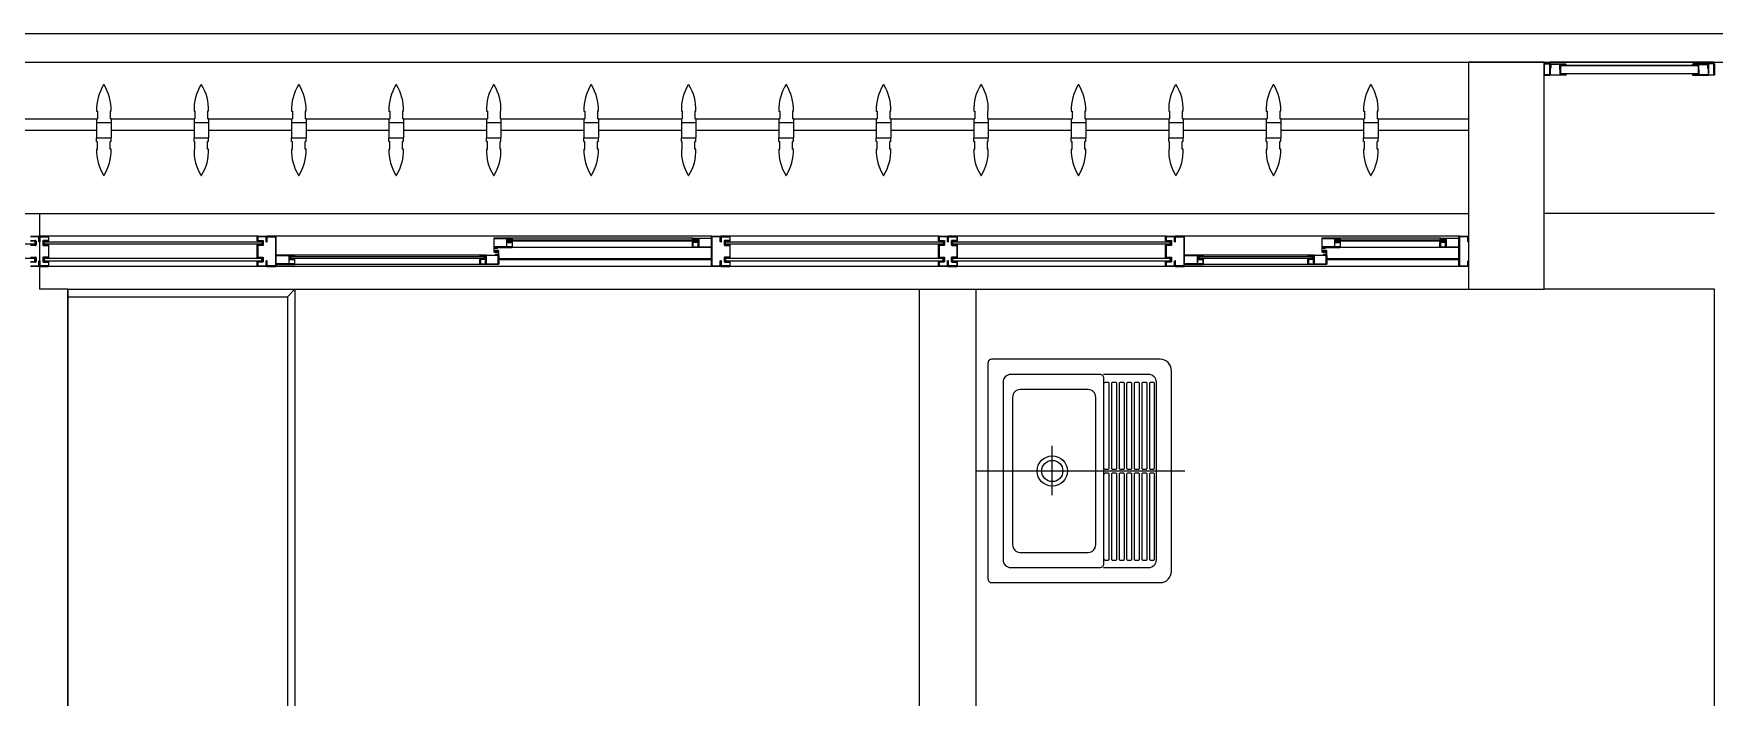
# Model space of a CAD drawing. Header units: millimetres. Extents: x 2128 to 2646, y 1972 to 2207.
# Drawn here: x 2380.021 to 2384.461, y 2051.886 to 2053.64 of the extents above; entities that cross this region are included whole.
import ezdxf

# ---------------------------------------------------------------- set-up
doc = ezdxf.new("R2010")
doc.units = ezdxf.units.MM
doc.linetypes.add('HIDDEN', pattern=[0.375, 0.25, -0.125])
for name, color, linetype in [('AR-ALV', 2, 'Continuous'), ('AR-BRISES', 1, 'Continuous'), ('AR-CALÇADA', 1, 'Continuous'), ('AR-ESQ', 1, 'Continuous'), ('AR-ESTC', 3, 'Continuous'), ('AR-LOUÇAS', 1, 'Continuous'), ('AR-PEITORIL', 1, 'Continuous'), ('BC-CUBA', 1, 'Continuous'), ('BGR- VISTA', 12, 'Continuous'), ('BR-PAINEL', 1, 'Continuous'), ('BR-SUPORTE', 1, 'Continuous'), ('COZ1', 1, 'Continuous'), ('coz2', 1, 'Continuous'), ('DT-ESQ-BAGUETE-C', 1, 'Continuous'), ('DT-ESQ-BAGUETE-V', 1, 'Continuous'), ('DT-ESQ-CHAPA DOBRADA-V', 1, 'Continuous'), ('DT-ESQ-MARCO-V', 1, 'Continuous'), ('DT-ESQ-PERFIL CADEIRA-C', 2, 'Continuous'), ('DT-ESQ-PERFIL CADEIRA-V', 2, 'Continuous'), ('DT-ESQ-PERFIL U SIMPLES-C', 2, 'Continuous'), ('DT-ESQ-PERFIL U-C', 2, 'Continuous'), ('DT-ESQ-PERFIL U-V', 1, 'Continuous'), ('DT-ESQ-VENEZIANA-C', 1, 'Continuous'), ('DT-ESQ-VENEZIANA-V', 1, 'Continuous'), ('DT-ESQ-VIDRO-C', 2, 'Continuous'), ('DT-ESQ-VIDRO-PROJ', 32, 'HIDDEN'), ('DT-ESQ-VIDRO-V', 71, 'Continuous'), ('DT-TXTMOD', 1, 'Continuous'), ('eixo', 8, 'Continuous'), ('ibio', 2, 'Continuous')]:
    doc.layers.add(name, color=color, linetype=linetype)
doc.styles.add('S10', font='simplex.shx', dxfattribs={"height": 0.1})

# ---------------------------------------------------------------- blocks, each defined once
blk = doc.blocks.new('tq-01p')
at = {"layer": 'COZ1'}
blk.add_lwpolyline([(-0.265, -0.485), (0.265, -0.485, 0.414214), (0.295, -0.455), (0.295, -0.01, 0.414214), (0.285, 0), (-0.285, 0, 0.414214), (-0.295, -0.01), (-0.295, -0.455, 0.414214)], format="xyb", close=True, dxfattribs=at)
for points in [[(0.255, -0.2769), (0.255, -0.06, 0.414214), (0.235, -0.04), (-0.235, -0.04, 0.414214), (-0.255, -0.06), (-0.255, -0.2769)], [(-0.255, -0.2784), (-0.255, -0.2965, 0.414214), (-0.245, -0.3065), (-0.2325, -0.3065), (0.231, -0.3065), (0.245, -0.3065, 0.414214), (0.255, -0.2965), (0.255, -0.2784)]]:
    blk.add_lwpolyline(points, format="xyb", dxfattribs=at)
blk.add_circle((0, -0.17), 0.04, dxfattribs=at)
at = {"layer": 'coz2'}
for p, q in [((-0.2355, -0.3095), (-0.2355, -0.3175)), ((-0.006, -0.3175), (-0.006, -0.3095)), ((0.0045, -0.3095), (0.0045, -0.3175)), ((0.234, -0.3175), (0.234, -0.3095)), ((-0.2325, -0.3205), (-0.009, -0.3205))]:
    blk.add_line(p, q, dxfattribs=at)
for points in [[(-0.195, -0.285), (0.195, -0.285, 0.414214), (0.215, -0.265), (0.215, -0.085, 0.414214), (0.195, -0.065), (-0.195, -0.065, 0.414214), (-0.215, -0.085), (-0.215, -0.265, 0.414214)], [(-0.2325, -0.3405), (-0.009, -0.3405, 0.414214), (-0.006, -0.3375), (-0.006, -0.3295, 0.414214), (-0.009, -0.3265), (-0.2325, -0.3265, 0.414214), (-0.2355, -0.3295), (-0.2355, -0.3375, 0.414214)], [(-0.2325, -0.3605), (-0.009, -0.3605, 0.414214), (-0.006, -0.3575), (-0.006, -0.3495, 0.414214), (-0.009, -0.3465), (-0.2325, -0.3465, 0.414214), (-0.2355, -0.3495), (-0.2355, -0.3575, 0.414214)], [(0.0075, -0.3405), (0.231, -0.3405, 0.414214), (0.234, -0.3375), (0.234, -0.3295, 0.414214), (0.231, -0.3265), (0.0075, -0.3265, 0.414214), (0.0045, -0.3295), (0.0045, -0.3375, 0.414214)], [(0.0075, -0.3605), (0.231, -0.3605, 0.414214), (0.234, -0.3575), (0.234, -0.3495, 0.414214), (0.231, -0.3465), (0.0075, -0.3465, 0.414214), (0.0045, -0.3495), (0.0045, -0.3575, 0.414214)], [(-0.2325, -0.3805), (-0.009, -0.3805, 0.414214), (-0.006, -0.3775), (-0.006, -0.3695, 0.414214), (-0.009, -0.3665), (-0.2325, -0.3665, 0.414214), (-0.2355, -0.3695), (-0.2355, -0.3775, 0.414214)], [(-0.2325, -0.4005), (-0.009, -0.4005, 0.414214), (-0.006, -0.3975), (-0.006, -0.3895, 0.414214), (-0.009, -0.3865), (-0.2325, -0.3865, 0.414214), (-0.2355, -0.3895), (-0.2355, -0.3975, 0.414214)], [(0.0075, -0.3805), (0.231, -0.3805, 0.414214), (0.234, -0.3775), (0.234, -0.3695, 0.414214), (0.231, -0.3665), (0.0075, -0.3665, 0.414214), (0.0045, -0.3695), (0.0045, -0.3775, 0.414214)], [(0.0075, -0.4005), (0.231, -0.4005, 0.414214), (0.234, -0.3975), (0.234, -0.3895, 0.414214), (0.231, -0.3865), (0.0075, -0.3865, 0.414214), (0.0045, -0.3895), (0.0045, -0.3975, 0.414214)], [(-0.2325, -0.4205), (-0.009, -0.4205, 0.414214), (-0.006, -0.4175), (-0.006, -0.4095, 0.414214), (-0.009, -0.4065), (-0.2325, -0.4065, 0.414214), (-0.2355, -0.4095), (-0.2355, -0.4175, 0.414214)], [(-0.2325, -0.4405), (-0.009, -0.4405, 0.414214), (-0.006, -0.4375), (-0.006, -0.4295, 0.414214), (-0.009, -0.4265), (-0.2325, -0.4265, 0.414214), (-0.2355, -0.4295), (-0.2355, -0.4375, 0.414214)], [(0.0075, -0.4205), (0.231, -0.4205, 0.414214), (0.234, -0.4175), (0.234, -0.4095, 0.414214), (0.231, -0.4065), (0.0075, -0.4065, 0.414214), (0.0045, -0.4095), (0.0045, -0.4175, 0.414214)], [(0.0075, -0.4405), (0.231, -0.4405, 0.414214), (0.234, -0.4375), (0.234, -0.4295, 0.414214), (0.231, -0.4265), (0.0075, -0.4265, 0.414214), (0.0045, -0.4295), (0.0045, -0.4375, 0.414214)]]:
    blk.add_lwpolyline(points, format="xyb", close=True, dxfattribs=at)
for points in [[(-0.255, -0.305), (-0.255, -0.425, 0.414214), (-0.235, -0.445)], [(-0.235, -0.445), (0.235, -0.445, 0.414214), (0.255, -0.425), (0.255, -0.305, 0.414214)]]:
    blk.add_lwpolyline(points, format="xyb", dxfattribs=at)
blk.add_lwpolyline([(0.0075, -0.3205), (0.231, -0.3205)], dxfattribs=at)
blk.add_circle((0, -0.17), 0.028, dxfattribs=at)
for centre, start, end in [((-0.2325, -0.3095), 90, 180), ((-0.009, -0.3095), 0, 90), ((0.0075, -0.3095), 90, 180), ((0.231, -0.3095), 0, 90), ((-0.2325, -0.3175), 180, 270), ((-0.009, -0.3175), 270, 0), ((0.0075, -0.3175), 180, 270), ((0.231, -0.3175), 270, 0)]:
    blk.add_arc(centre, 0.003, start, end, dxfattribs=at)
at = {"layer": 'eixo'}
for p, q in [((0, 0.0308), (0, -0.5204)), ((-0.0636, -0.17), (0.0666, -0.17))]:
    blk.add_line(p, q, dxfattribs=at)
blk = doc.blocks.new('CUBAbnc-01P')
at = {"layer": 'COZ1'}
for p, q in [((-0.25, -0.4705), (-0.25, -0.1305)), ((-0.22, -0.1005), (0.22, -0.1005)), ((0.25, -0.4705), (0.25, -0.1305)), ((-0.22, -0.5005), (0.22, -0.5005))]:
    blk.add_line(p, q, dxfattribs=at)
blk.add_circle((0, -0.3005), 0.04, dxfattribs=at)
for centre, start, end in [((-0.22, -0.1305), 90, 180), ((0.22, -0.1305), 0, 90), ((-0.22, -0.4705), 180, 270), ((0.22, -0.4705), 270, 0)]:
    blk.add_arc(centre, 0.03, start, end, dxfattribs=at)
blk = doc.blocks.new('BGR3')
at = {"layer": 'BGR- VISTA'}
for p, q in [((0.58, 2.305), (0.6, 2.325)), ((0, 2.305), (0.58, 2.305)), ((0.58, 2.305), (0.58, 0.02)), ((0.58, 0.02), (0, 0.02)), ((0.6, 0), (0.58, 0.02))]:
    blk.add_line(p, q, dxfattribs=at)
blk.add_lwpolyline([(0.6, 2.325), (0.6, 0), (0, 0), (0, 2.325)], close=True, dxfattribs=at)
at = {"layer": 'BC-CUBA', "rotation": 89.99999999999999}
blk.add_blockref('CUBAbnc-01P', (0, 0.6), dxfattribs=at)
blk = doc.blocks.new('EF21-P')
at = {"layer": 'DT-ESQ-BAGUETE-C', "ltscale": 0.1}
for points in [[(0.4225, -0.08), (0.409, -0.08), (0.409, -0.0785), (0.422, -0.0785, 0.414214), (0.4225, -0.078), (0.4225, -0.067, 0.414214), (0.422, -0.0665), (0.409, -0.0665), (0.409, -0.065), (0.4225, -0.065, -0.414214), (0.424, -0.0665), (0.424, -0.0785, -0.414214)], [(0.7015, -0.08), (0.715, -0.08), (0.715, -0.0785), (0.702, -0.0785, -0.414214), (0.7015, -0.078), (0.7015, -0.067, -0.414214), (0.702, -0.0665), (0.715, -0.0665), (0.715, -0.065), (0.7015, -0.065, 0.414214), (0.7, -0.0665), (0.7, -0.0785, 0.414214)], [(2.61, -0.08), (2.5965, -0.08), (2.5965, -0.0785), (2.6095, -0.0785, 0.414214), (2.61, -0.078), (2.61, -0.067, 0.414214), (2.6095, -0.0665), (2.5965, -0.0665), (2.5965, -0.065), (2.61, -0.065, -0.414214), (2.6115, -0.0665), (2.6115, -0.0785, -0.414214)], [(3.1015, -0.08), (3.115, -0.08), (3.115, -0.0785), (3.102, -0.0785, -0.414214), (3.1015, -0.078), (3.1015, -0.067, -0.414214), (3.102, -0.0665), (3.115, -0.0665), (3.115, -0.065), (3.1015, -0.065, 0.414214), (3.1, -0.0665), (3.1, -0.0785, 0.414214)], [(0.0735, -0.125), (0.06, -0.125), (0.06, -0.1235), (0.073, -0.1235, 0.414214), (0.0735, -0.123), (0.0735, -0.112, 0.414214), (0.073, -0.1115), (0.06, -0.1115), (0.06, -0.11), (0.0735, -0.11, -0.414214), (0.075, -0.1115), (0.075, -0.1235, -0.414214)], [(0.339, -0.125), (0.3525, -0.125), (0.3525, -0.1235), (0.3395, -0.1235, -0.414214), (0.339, -0.123), (0.339, -0.112, -0.414214), (0.3395, -0.1115), (0.3525, -0.1115), (0.3525, -0.11), (0.339, -0.11, 0.414214), (0.3375, -0.1115), (0.3375, -0.1235, 0.414214)], [(2.0485, -0.125), (2.035, -0.125), (2.035, -0.1235), (2.048, -0.1235, 0.414214), (2.0485, -0.123), (2.0485, -0.112, 0.414214), (2.048, -0.1115), (2.035, -0.1115), (2.035, -0.11), (2.0485, -0.11, -0.414214), (2.05, -0.1115), (2.05, -0.1235, -0.414214)], [(2.5265, -0.125), (2.54, -0.125), (2.54, -0.1235), (2.527, -0.1235, -0.414214), (2.5265, -0.123), (2.5265, -0.112, -0.414214), (2.527, -0.1115), (2.54, -0.1115), (2.54, -0.11), (2.5265, -0.11, 0.414214), (2.525, -0.1115), (2.525, -0.1235, 0.414214)]]:
    blk.add_lwpolyline(points, format="xyb", close=True, dxfattribs=at)
at = {"layer": 'DT-ESQ-BAGUETE-V', "ltscale": 0.1}
for p, q in [((0.4225, -0.065), (0.7015, -0.065)), ((2.61, -0.065), (3.1015, -0.065)), ((0.0735, -0.11), (0.339, -0.11)), ((2.0485, -0.11), (2.5265, -0.11))]:
    blk.add_line(p, q, dxfattribs=at)
at = {"layer": 'DT-ESQ-CHAPA DOBRADA-V', "ltscale": 0.1}
for p, q in [((0.025, -0.077), (0.374, -0.077)), ((0.025, -0.08), (0.374, -0.08)), ((2, -0.077), (2.5615, -0.077)), ((2, -0.08), (2.5615, -0.08))]:
    blk.add_line(p, q, dxfattribs=at)
at = {"layer": 'DT-ESQ-MARCO-V', "ltscale": 0.1}
for p, q in [((0.7985, -0.06), (1.3515, -0.06)), ((1.3985, -0.06), (1.9515, -0.06)), ((3.1985, -0.06), (3.7515, -0.06)), ((0.7985, -0.14), (1.3515, -0.14)), ((1.3985, -0.14), (1.9515, -0.14)), ((3.1985, -0.14), (3.7515, -0.14))]:
    blk.add_line(p, q, dxfattribs=at)
at = {"layer": 'DT-ESQ-PERFIL CADEIRA-C', "ltscale": 0.1}
for p, q in [((0.376, -0.0885), (0.4225, -0.0885)), ((0.75, -0.0885), (0.7015, -0.0885)), ((2.5635, -0.0885), (2.61, -0.0885)), ((3.15, -0.0885), (3.1015, -0.0885)), ((0.025, -0.1335), (0.0735, -0.1335)), ((0.3855, -0.1335), (0.339, -0.1335)), ((2, -0.1335), (2.0485, -0.1335)), ((2.573, -0.1335), (2.5265, -0.1335))]:
    blk.add_line(p, q, dxfattribs=at)
for points in [[(0.4225, -0.087, -1), (0.4225, -0.09), (0.376, -0.09, -0.414214), (0.374, -0.088), (0.374, -0.067, -0.414214), (0.376, -0.065), (0.4075, -0.065, -0.414214), (0.409, -0.0665), (0.409, -0.087)], [(0.409, -0.0885, -0.198913), (0.4079, -0.0881, -0.198913), (0.4075, -0.087), (0.4075, -0.067, 0.414214), (0.407, -0.0665), (0.376, -0.0665, 0.414214), (0.3755, -0.067), (0.3755, -0.088, 0.414214), (0.376, -0.0885)], [(0.7015, -0.09), (0.75, -0.09), (0.75, -0.0885), (0.715, -0.0885, 0.198912), (0.7161, -0.0881, 0.198913), (0.7165, -0.087), (0.7165, -0.067, -0.414214), (0.717, -0.0665), (0.75, -0.0665), (0.75, -0.065), (0.7165, -0.065, 0.414214), (0.715, -0.0665), (0.715, -0.0785), (0.715, -0.08), (0.715, -0.087), (0.7015, -0.087, 1)], [(2.61, -0.087, -1), (2.61, -0.09), (2.5635, -0.09, -0.414214), (2.5615, -0.088), (2.5615, -0.067, -0.414214), (2.5635, -0.065), (2.595, -0.065, -0.414214), (2.5965, -0.0665), (2.5965, -0.087)], [(2.5965, -0.0885, -0.198913), (2.5954, -0.0881, -0.198913), (2.595, -0.087), (2.595, -0.067, 0.414214), (2.5945, -0.0665), (2.5635, -0.0665, 0.414214), (2.563, -0.067), (2.563, -0.088, 0.414214), (2.5635, -0.0885)], [(3.1015, -0.09), (3.15, -0.09), (3.15, -0.0885), (3.115, -0.0885, 0.198912), (3.1161, -0.0881, 0.198913), (3.1165, -0.087), (3.1165, -0.067, -0.414214), (3.117, -0.0665), (3.15, -0.0665), (3.15, -0.065), (3.1165, -0.065, 0.414214), (3.115, -0.0665), (3.115, -0.0785), (3.115, -0.08), (3.115, -0.087), (3.1015, -0.087, 1)], [(0.0735, -0.135), (0.025, -0.135), (0.025, -0.1335), (0.06, -0.1335, -0.198912), (0.0589, -0.1331, -0.198913), (0.0585, -0.132), (0.0585, -0.112, 0.414214), (0.058, -0.1115), (0.025, -0.1115), (0.025, -0.11), (0.0585, -0.11, -0.414214), (0.06, -0.1115), (0.06, -0.1235), (0.06, -0.125), (0.06, -0.132), (0.0735, -0.132, -1)], [(0.339, -0.132, 1), (0.339, -0.135), (0.3855, -0.135, 0.414214), (0.3875, -0.133), (0.3875, -0.112, 0.414214), (0.3855, -0.11), (0.354, -0.11, 0.414214), (0.3525, -0.1115), (0.3525, -0.132)], [(0.3525, -0.1335, 0.198913), (0.3536, -0.1331, 0.198913), (0.354, -0.132), (0.354, -0.112, -0.414214), (0.3545, -0.1115), (0.3855, -0.1115, -0.414214), (0.386, -0.112), (0.386, -0.133, -0.414214), (0.3855, -0.1335)], [(2.0485, -0.135), (2, -0.135), (2, -0.1335), (2.035, -0.1335, -0.198912), (2.0339, -0.1331, -0.198913), (2.0335, -0.132), (2.0335, -0.112, 0.414214), (2.033, -0.1115), (2, -0.1115), (2, -0.11), (2.0335, -0.11, -0.414214), (2.035, -0.1115), (2.035, -0.1235), (2.035, -0.125), (2.035, -0.132), (2.0485, -0.132, -1)], [(2.5265, -0.132, 1), (2.5265, -0.135), (2.573, -0.135, 0.414214), (2.575, -0.133), (2.575, -0.112, 0.414214), (2.573, -0.11), (2.5415, -0.11, 0.414214), (2.54, -0.1115), (2.54, -0.132)], [(2.54, -0.1335, 0.198913), (2.5411, -0.1331, 0.198913), (2.5415, -0.132), (2.5415, -0.112, -0.414214), (2.542, -0.1115), (2.573, -0.1115, -0.414214), (2.5735, -0.112), (2.5735, -0.133, -0.414214), (2.573, -0.1335)]]:
    blk.add_lwpolyline(points, format="xyb", close=True, dxfattribs=at)
at = {"layer": 'DT-ESQ-PERFIL CADEIRA-V', "ltscale": 0.1}
for p, q in [((0.4075, -0.09), (0.7015, -0.09)), ((2.595, -0.09), (3.1015, -0.09)), ((0.0735, -0.135), (0.339, -0.135)), ((2.0485, -0.135), (2.5265, -0.135))]:
    blk.add_line(p, q, dxfattribs=at)
at = {"layer": 'DT-ESQ-PERFIL U SIMPLES-C', "ltscale": 0.1}
for points in [[(0.376, -0.102), (0.384, -0.102), (0.384, -0.1005), (0.376, -0.1005, -0.414214), (0.3755, -0.1), (0.3755, -0.092, -0.414214), (0.376, -0.0915), (0.384, -0.0915), (0.384, -0.09), (0.376, -0.09, 0.414214), (0.374, -0.092), (0.374, -0.1, 0.414214)], [(0.3855, -0.098), (0.3775, -0.098), (0.3775, -0.0995), (0.3855, -0.0995, -0.414214), (0.386, -0.1), (0.386, -0.108, -0.414214), (0.3855, -0.1085), (0.3775, -0.1085), (0.3775, -0.11), (0.3855, -0.11, 0.414214), (0.3875, -0.108), (0.3875, -0.1, 0.414214)], [(2.5635, -0.102), (2.5715, -0.102), (2.5715, -0.1005), (2.5635, -0.1005, -0.414214), (2.563, -0.1), (2.563, -0.092, -0.414214), (2.5635, -0.0915), (2.5715, -0.0915), (2.5715, -0.09), (2.5635, -0.09, 0.414214), (2.5615, -0.092), (2.5615, -0.1, 0.414214)], [(2.573, -0.098), (2.565, -0.098), (2.565, -0.0995), (2.573, -0.0995, -0.414214), (2.5735, -0.1), (2.5735, -0.108, -0.414214), (2.573, -0.1085), (2.565, -0.1085), (2.565, -0.11), (2.573, -0.11, 0.414214), (2.575, -0.108), (2.575, -0.1, 0.414214)]]:
    blk.add_lwpolyline(points, format="xyb", close=True, dxfattribs=at)
at = {"layer": 'DT-ESQ-PERFIL U-C', "ltscale": 0.1}
for points in [[(0, -0.0615, -0.414214), (0.0015, -0.06), (0.0235, -0.06, -0.414214), (0.025, -0.0615), (0.025, -0.1385, -0.414214), (0.0235, -0.14), (0.0015, -0.14, -0.414214), (0, -0.1385), (0, -0.125), (0.0015, -0.125), (0.0015, -0.138, 0.414214), (0.002, -0.1385), (0.023, -0.1385, 0.414214), (0.0235, -0.138), (0.0235, -0.062, 0.414214), (0.023, -0.0615), (0.002, -0.0615, 0.414214), (0.0015, -0.062), (0.0015, -0.075), (0, -0.075)], [(0.775, -0.0615, 0.414214), (0.7735, -0.06), (0.7515, -0.06, 0.414214), (0.75, -0.0615), (0.75, -0.1385, 0.414214), (0.7515, -0.14), (0.7735, -0.14, 0.414214), (0.775, -0.1385), (0.775, -0.125), (0.7735, -0.125), (0.7735, -0.138, -0.414214), (0.773, -0.1385), (0.752, -0.1385, -0.414214), (0.7515, -0.138), (0.7515, -0.062, -0.414214), (0.752, -0.0615), (0.773, -0.0615, -0.414214), (0.7735, -0.062), (0.7735, -0.075), (0.775, -0.075)], [(0.8, -0.1285), (0.8, -0.1385, -0.414214), (0.7985, -0.14), (0.7765, -0.14, -0.414214), (0.775, -0.1385), (0.775, -0.125), (0.7765, -0.125), (0.7765, -0.138, 0.414214), (0.777, -0.1385), (0.798, -0.1385, 0.414214), (0.7985, -0.138), (0.7985, -0.1285), (0.7855, -0.1285, -0.414214), (0.784, -0.127), (0.784, -0.117, -0.414214), (0.7855, -0.1155), (0.7985, -0.1155), (0.7985, -0.0845), (0.7855, -0.0845, -0.414214), (0.784, -0.083), (0.784, -0.073, -0.414214), (0.7855, -0.0715), (0.7985, -0.0715), (0.7985, -0.062, 0.414214), (0.798, -0.0615), (0.777, -0.0615, 0.414214), (0.7765, -0.062), (0.7765, -0.075), (0.775, -0.075), (0.775, -0.0615, -0.414214), (0.7765, -0.06), (0.7985, -0.06, -0.414214), (0.8, -0.0615), (0.8, -0.0715, -0.414214), (0.7985, -0.073), (0.7855, -0.073), (0.7855, -0.083), (0.7985, -0.083), (0.7985, -0.083, -0.414214), (0.8, -0.0845), (0.8, -0.1155, -0.414214), (0.7985, -0.117), (0.7985, -0.117), (0.7855, -0.117), (0.7855, -0.127), (0.7985, -0.127, -0.414214)], [(1.35, -0.1285), (1.35, -0.1385, 0.414214), (1.3515, -0.14), (1.3735, -0.14, 0.414214), (1.375, -0.1385), (1.375, -0.125), (1.3735, -0.125), (1.3735, -0.138, -0.414214), (1.373, -0.1385), (1.352, -0.1385, -0.414214), (1.3515, -0.138), (1.3515, -0.1285), (1.3645, -0.1285, 0.414214), (1.366, -0.127), (1.366, -0.117, 0.414214), (1.3645, -0.1155), (1.3515, -0.1155), (1.3515, -0.0845), (1.3645, -0.0845, 0.414214), (1.366, -0.083), (1.366, -0.073, 0.414214), (1.3645, -0.0715), (1.3515, -0.0715), (1.3515, -0.062, -0.414214), (1.352, -0.0615), (1.373, -0.0615, -0.414214), (1.3735, -0.062), (1.3735, -0.075), (1.375, -0.075), (1.375, -0.0615, 0.414214), (1.3735, -0.06), (1.3515, -0.06, 0.414214), (1.35, -0.0615), (1.35, -0.0715, 0.414214), (1.3515, -0.073), (1.3645, -0.073), (1.3645, -0.083), (1.3515, -0.083), (1.3515, -0.083, 0.414214), (1.35, -0.0845), (1.35, -0.1155, 0.414214), (1.3515, -0.117), (1.3515, -0.117), (1.3645, -0.117), (1.3645, -0.127), (1.3515, -0.127, 0.414214)], [(1.4, -0.1285), (1.4, -0.1385, -0.414214), (1.3985, -0.14), (1.3765, -0.14, -0.414214), (1.375, -0.1385), (1.375, -0.125), (1.3765, -0.125), (1.3765, -0.138, 0.414214), (1.377, -0.1385), (1.398, -0.1385, 0.414214), (1.3985, -0.138), (1.3985, -0.1285), (1.3855, -0.1285, -0.414214), (1.384, -0.127), (1.384, -0.117, -0.414214), (1.3855, -0.1155), (1.3985, -0.1155), (1.3985, -0.0845), (1.3855, -0.0845, -0.414214), (1.384, -0.083), (1.384, -0.073, -0.414214), (1.3855, -0.0715), (1.3985, -0.0715), (1.3985, -0.062, 0.414214), (1.398, -0.0615), (1.377, -0.0615, 0.414214), (1.3765, -0.062), (1.3765, -0.075), (1.375, -0.075), (1.375, -0.0615, -0.414214), (1.3765, -0.06), (1.3985, -0.06, -0.414214), (1.4, -0.0615), (1.4, -0.0715, -0.414214), (1.3985, -0.073), (1.3855, -0.073), (1.3855, -0.083), (1.3985, -0.083), (1.3985, -0.083, -0.414214), (1.4, -0.0845), (1.4, -0.1155, -0.414214), (1.3985, -0.117), (1.3985, -0.117), (1.3855, -0.117), (1.3855, -0.127), (1.3985, -0.127, -0.414214)], [(1.95, -0.1285), (1.95, -0.1385, 0.414214), (1.9515, -0.14), (1.9735, -0.14, 0.414214), (1.975, -0.1385), (1.975, -0.125), (1.9735, -0.125), (1.9735, -0.138, -0.414214), (1.973, -0.1385), (1.952, -0.1385, -0.414214), (1.9515, -0.138), (1.9515, -0.1285), (1.9645, -0.1285, 0.414214), (1.966, -0.127), (1.966, -0.117, 0.414214), (1.9645, -0.1155), (1.9515, -0.1155), (1.9515, -0.0845), (1.9645, -0.0845, 0.414214), (1.966, -0.083), (1.966, -0.073, 0.414214), (1.9645, -0.0715), (1.9515, -0.0715), (1.9515, -0.062, -0.414214), (1.952, -0.0615), (1.973, -0.0615, -0.414214), (1.9735, -0.062), (1.9735, -0.075), (1.975, -0.075), (1.975, -0.0615, 0.414214), (1.9735, -0.06), (1.9515, -0.06, 0.414214), (1.95, -0.0615), (1.95, -0.0715, 0.414214), (1.9515, -0.073), (1.9645, -0.073), (1.9645, -0.083), (1.9515, -0.083), (1.9515, -0.083, 0.414214), (1.95, -0.0845), (1.95, -0.1155, 0.414214), (1.9515, -0.117), (1.9515, -0.117), (1.9645, -0.117), (1.9645, -0.127), (1.9515, -0.127, 0.414214)], [(1.975, -0.0615, -0.414214), (1.9765, -0.06), (1.9985, -0.06, -0.414214), (2, -0.0615), (2, -0.1385, -0.414214), (1.9985, -0.14), (1.9765, -0.14, -0.414214), (1.975, -0.1385), (1.975, -0.125), (1.9765, -0.125), (1.9765, -0.138, 0.414214), (1.977, -0.1385), (1.998, -0.1385, 0.414214), (1.9985, -0.138), (1.9985, -0.062, 0.414214), (1.998, -0.0615), (1.977, -0.0615, 0.414214), (1.9765, -0.062), (1.9765, -0.075), (1.975, -0.075)], [(3.175, -0.0615, 0.414214), (3.1735, -0.06), (3.1515, -0.06, 0.414214), (3.15, -0.0615), (3.15, -0.1385, 0.414214), (3.1515, -0.14), (3.1735, -0.14, 0.414214), (3.175, -0.1385), (3.175, -0.125), (3.1735, -0.125), (3.1735, -0.138, -0.414214), (3.173, -0.1385), (3.152, -0.1385, -0.414214), (3.1515, -0.138), (3.1515, -0.062, -0.414214), (3.152, -0.0615), (3.173, -0.0615, -0.414214), (3.1735, -0.062), (3.1735, -0.075), (3.175, -0.075)], [(3.2, -0.1285), (3.2, -0.1385, -0.414214), (3.1985, -0.14), (3.1765, -0.14, -0.414214), (3.175, -0.1385), (3.175, -0.125), (3.1765, -0.125), (3.1765, -0.138, 0.414214), (3.177, -0.1385), (3.198, -0.1385, 0.414214), (3.1985, -0.138), (3.1985, -0.1285), (3.1855, -0.1285, -0.414214), (3.184, -0.127), (3.184, -0.117, -0.414214), (3.1855, -0.1155), (3.1985, -0.1155), (3.1985, -0.0845), (3.1855, -0.0845, -0.414214), (3.184, -0.083), (3.184, -0.073, -0.414214), (3.1855, -0.0715), (3.1985, -0.0715), (3.1985, -0.062, 0.414214), (3.198, -0.0615), (3.177, -0.0615, 0.414214), (3.1765, -0.062), (3.1765, -0.075), (3.175, -0.075), (3.175, -0.0615, -0.414214), (3.1765, -0.06), (3.1985, -0.06, -0.414214), (3.2, -0.0615), (3.2, -0.0715, -0.414214), (3.1985, -0.073), (3.1855, -0.073), (3.1855, -0.083), (3.1985, -0.083), (3.1985, -0.083, -0.414214), (3.2, -0.0845), (3.2, -0.1155, -0.414214), (3.1985, -0.117), (3.1985, -0.117), (3.1855, -0.117), (3.1855, -0.127), (3.1985, -0.127, -0.414214)], [(3.75, -0.1285), (3.75, -0.1385, 0.414214), (3.7515, -0.14), (3.7735, -0.14, 0.414214), (3.775, -0.1385), (3.775, -0.125), (3.7735, -0.125), (3.7735, -0.138, -0.414214), (3.773, -0.1385), (3.752, -0.1385, -0.414214), (3.7515, -0.138), (3.7515, -0.1285), (3.7645, -0.1285, 0.414214), (3.766, -0.127), (3.766, -0.117, 0.414214), (3.7645, -0.1155), (3.7515, -0.1155), (3.7515, -0.0845), (3.7645, -0.0845, 0.414214), (3.766, -0.083), (3.766, -0.073, 0.414214), (3.7645, -0.0715), (3.7515, -0.0715), (3.7515, -0.062, -0.414214), (3.752, -0.0615), (3.773, -0.0615, -0.414214), (3.7735, -0.062), (3.7735, -0.075), (3.775, -0.075), (3.775, -0.0615, 0.414214), (3.7735, -0.06), (3.7515, -0.06, 0.414214), (3.75, -0.0615), (3.75, -0.0715, 0.414214), (3.7515, -0.073), (3.7645, -0.073), (3.7645, -0.083), (3.7515, -0.083), (3.7515, -0.083, 0.414214), (3.75, -0.0845), (3.75, -0.1155, 0.414214), (3.7515, -0.117), (3.7515, -0.117), (3.7645, -0.117), (3.7645, -0.127), (3.7515, -0.127, 0.414214)]]:
    blk.add_lwpolyline(points, format="xyb", close=True, dxfattribs=at)
at = {"layer": 'DT-ESQ-PERFIL U-V', "ltscale": 0.1}
for p, q in [((0.0235, -0.06), (0.7515, -0.06)), ((1.9985, -0.06), (3.1515, -0.06)), ((0.0235, -0.14), (0.7515, -0.14)), ((1.9985, -0.14), (3.1515, -0.14))]:
    blk.add_line(p, q, dxfattribs=at)
at = {"layer": 'DT-ESQ-VIDRO-C', "ltscale": 0.1}
for points in [[(0.7125, -0.085), (0.7125, -0.082), (0.4115, -0.082), (0.4115, -0.085)], [(1.3625, -0.081), (1.3625, -0.075), (0.7875, -0.075), (0.7875, -0.081)], [(1.9625, -0.081), (1.9625, -0.075), (1.3875, -0.075), (1.3875, -0.081)], [(3.1125, -0.085), (3.1125, -0.082), (2.599, -0.082), (2.599, -0.085)], [(3.7625, -0.081), (3.7625, -0.075), (3.1875, -0.075), (3.1875, -0.081)], [(0.063, -0.13), (0.063, -0.127), (0.3495, -0.127), (0.3495, -0.13)], [(2.038, -0.13), (2.038, -0.127), (2.537, -0.127), (2.537, -0.13)]]:
    blk.add_lwpolyline(points, close=True, dxfattribs=at)
at = {"layer": 'DT-ESQ-VIDRO-PROJ', "ltscale": 0.1}
for points in [[(3.7985, -0.14), (3.7765, -0.14, -0.414214), (3.775, -0.1385), (3.775, -0.125), (3.7765, -0.125), (3.7765, -0.138, 0.414214), (3.777, -0.1385), (3.798, -0.1385, 0.414214)], [(3.7985, -0.1285), (3.7855, -0.1285, -0.414214), (3.784, -0.127), (3.784, -0.117, -0.414214), (3.7855, -0.1155), (3.7985, -0.1155)], [(3.7985, -0.0845), (3.7855, -0.0845, -0.414214), (3.784, -0.083), (3.784, -0.073, -0.414214), (3.7855, -0.0715), (3.7985, -0.0715)], [(3.798, -0.0615), (3.777, -0.0615, 0.414214), (3.7765, -0.062), (3.7765, -0.075), (3.775, -0.075), (3.775, -0.0615, -0.414214), (3.7765, -0.06), (3.7985, -0.06, -0.414214)], [(3.7985, -0.117), (3.7855, -0.117), (3.7855, -0.127), (3.7985, -0.127, -0.414214)]]:
    blk.add_lwpolyline(points, format="xyb", dxfattribs=at)
blk.add_lwpolyline([(3.7985, -0.073), (3.7855, -0.073), (3.7855, -0.083), (3.7985, -0.083)], dxfattribs=at)
for points in [[(4.3625, -0.081), (4.3625, -0.075), (3.7875, -0.075), (3.7875, -0.081)], [(4.3625, -0.119), (4.3625, -0.125), (3.7875, -0.125), (3.7875, -0.119)]]:
    blk.add_lwpolyline(points, close=True, dxfattribs=at)
at = {"layer": 'DT-ESQ-VIDRO-V', "ltscale": 0.1}
for points in [[(1.3625, -0.119), (1.3625, -0.125), (0.7875, -0.125), (0.7875, -0.119)], [(1.9625, -0.119), (1.9625, -0.125), (1.3875, -0.125), (1.3875, -0.119)], [(3.7625, -0.119), (3.7625, -0.125), (3.1875, -0.125), (3.1875, -0.119)]]:
    blk.add_lwpolyline(points, close=True, dxfattribs=at)
at = {"layer": 'DT-TXTMOD', "ltscale": 0.1, "style": 'S10', "flags": 3}
for tag, p in [('M01', (0.025, -0.28)), ('M02', (0.3253, -0.28)), ('M03', (0.627, -0.28)), ('M04', (0.9288, -0.28)), ('M05', (1.2306, -0.28)), ('M06', (1.5323, -0.28)), ('M07', (1.8341, -0.28)), ('M08', (2.1359, -0.28)), ('M09', (2.4376, -0.28)), ('M10', (2.7394, -0.28)), ('M11', (3.0412, -0.28)), ('M12', (3.3429, -0.28)), ('M13', (3.6447, -0.28)), ('M14', (3.9464, -0.28)), ('M15', (4.2482, -0.28)), ('M16', (4.55, -0.28)), ('M17', (4.8517, -0.28))]:
    blk.add_attdef(tag, p, '', height=0.1, dxfattribs=at)
blk = doc.blocks.new('BR-MODULO8')
at = {"layer": 'BR-PAINEL'}
for p, q in [((-3.6242, 0.27), (-3.6217, 0.27)), ((-3.6217, 0.27), (-3.6217, 0.25)), ((-3.5883, 0.27), (-3.5883, 0.25)), ((-3.5858, 0.27), (-3.5883, 0.27)), ((-3.3667, 0.27), (-3.3642, 0.27)), ((-3.3642, 0.27), (-3.3642, 0.25)), ((-3.3308, 0.27), (-3.3308, 0.25)), ((-3.3283, 0.27), (-3.3308, 0.27)), ((-3.1092, 0.27), (-3.1067, 0.27)), ((-3.1067, 0.27), (-3.1067, 0.25)), ((-3.0733, 0.27), (-3.0733, 0.25)), ((-3.0708, 0.27), (-3.0733, 0.27)), ((-2.8517, 0.27), (-2.8492, 0.27)), ((-2.8492, 0.27), (-2.8492, 0.25)), ((-2.8158, 0.27), (-2.8158, 0.25)), ((-2.8133, 0.27), (-2.8158, 0.27)), ((-2.5942, 0.27), (-2.5917, 0.27)), ((-2.5917, 0.27), (-2.5917, 0.25)), ((-2.5583, 0.27), (-2.5583, 0.25)), ((-2.5558, 0.27), (-2.5583, 0.27)), ((-2.3367, 0.27), (-2.3342, 0.27)), ((-2.3342, 0.27), (-2.3342, 0.25)), ((-2.3008, 0.27), (-2.3008, 0.25)), ((-2.2983, 0.27), (-2.3008, 0.27)), ((-2.0792, 0.27), (-2.0767, 0.27)), ((-2.0767, 0.27), (-2.0767, 0.25)), ((-2.0433, 0.27), (-2.0433, 0.25)), ((-2.0408, 0.27), (-2.0433, 0.27)), ((-1.8217, 0.27), (-1.8192, 0.27)), ((-1.8192, 0.27), (-1.8192, 0.25)), ((-1.7858, 0.27), (-1.7858, 0.25)), ((-1.7833, 0.27), (-1.7858, 0.27)), ((-1.5642, 0.27), (-1.5617, 0.27)), ((-1.5617, 0.27), (-1.5617, 0.25)), ((-1.5283, 0.27), (-1.5283, 0.25)), ((-1.5258, 0.27), (-1.5283, 0.27)), ((-1.3067, 0.27), (-1.3042, 0.27)), ((-1.3042, 0.27), (-1.3042, 0.25)), ((-1.2708, 0.27), (-1.2708, 0.25)), ((-1.2683, 0.27), (-1.2708, 0.27)), ((-1.0492, 0.27), (-1.0467, 0.27)), ((-1.0467, 0.27), (-1.0467, 0.25)), ((-1.0133, 0.27), (-1.0133, 0.25)), ((-1.0108, 0.27), (-1.0133, 0.27)), ((-0.7917, 0.27), (-0.7892, 0.27)), ((-0.7892, 0.27), (-0.7892, 0.25)), ((-0.7558, 0.27), (-0.7558, 0.25)), ((-0.7533, 0.27), (-0.7558, 0.27)), ((-0.5342, 0.27), (-0.5317, 0.27)), ((-0.5317, 0.27), (-0.5317, 0.25)), ((-0.4958, 0.27), (-0.4983, 0.27)), ((-0.4983, 0.27), (-0.4983, 0.25)), ((-0.2767, 0.27), (-0.2742, 0.27)), ((-0.2742, 0.27), (-0.2742, 0.25)), ((-0.2408, 0.27), (-0.2408, 0.25)), ((-0.2383, 0.27), (-0.2408, 0.27)), ((-3.6242, 0.25), (-3.6242, 0.24)), ((-3.6242, 0.25), (-3.6217, 0.25)), ((-3.6242, 0.24), (-3.5858, 0.24)), ((-3.6242, 0.24), (-3.6242, 0.2)), ((-3.5858, 0.25), (-3.5883, 0.25)), ((-3.5858, 0.25), (-3.5858, 0.24)), ((-3.5858, 0.24), (-3.5858, 0.2)), ((-3.3667, 0.25), (-3.3667, 0.24)), ((-3.3667, 0.25), (-3.3642, 0.25)), ((-3.3667, 0.24), (-3.3283, 0.24)), ((-3.3667, 0.24), (-3.3667, 0.2)), ((-3.3283, 0.25), (-3.3308, 0.25)), ((-3.3283, 0.25), (-3.3283, 0.24)), ((-3.3283, 0.24), (-3.3283, 0.2)), ((-3.1092, 0.25), (-3.1092, 0.24)), ((-3.1092, 0.25), (-3.1067, 0.25)), ((-3.1092, 0.24), (-3.0708, 0.24)), ((-3.1092, 0.24), (-3.1092, 0.2)), ((-3.0708, 0.25), (-3.0733, 0.25)), ((-3.0708, 0.25), (-3.0708, 0.24)), ((-3.0708, 0.24), (-3.0708, 0.2)), ((-2.8517, 0.25), (-2.8517, 0.24)), ((-2.8517, 0.25), (-2.8492, 0.25)), ((-2.8517, 0.24), (-2.8133, 0.24)), ((-2.8517, 0.24), (-2.8517, 0.2)), ((-2.8133, 0.25), (-2.8158, 0.25)), ((-2.8133, 0.25), (-2.8133, 0.24)), ((-2.8133, 0.24), (-2.8133, 0.2)), ((-2.5942, 0.25), (-2.5942, 0.24)), ((-2.5942, 0.25), (-2.5917, 0.25)), ((-2.5942, 0.24), (-2.5558, 0.24)), ((-2.5942, 0.24), (-2.5942, 0.2)), ((-2.5558, 0.25), (-2.5583, 0.25)), ((-2.5558, 0.25), (-2.5558, 0.24)), ((-2.5558, 0.24), (-2.5558, 0.2)), ((-2.3367, 0.25), (-2.3367, 0.24)), ((-2.3367, 0.25), (-2.3342, 0.25)), ((-2.3367, 0.24), (-2.2983, 0.24)), ((-2.3367, 0.24), (-2.3367, 0.2)), ((-2.2983, 0.25), (-2.3008, 0.25)), ((-2.2983, 0.25), (-2.2983, 0.24)), ((-2.2983, 0.24), (-2.2983, 0.2)), ((-2.0792, 0.25), (-2.0792, 0.24)), ((-2.0792, 0.25), (-2.0767, 0.25)), ((-2.0792, 0.24), (-2.0408, 0.24)), ((-2.0792, 0.24), (-2.0792, 0.2)), ((-2.0408, 0.25), (-2.0433, 0.25)), ((-2.0408, 0.25), (-2.0408, 0.24)), ((-2.0408, 0.24), (-2.0408, 0.2)), ((-1.8217, 0.25), (-1.8217, 0.24)), ((-1.8217, 0.25), (-1.8192, 0.25)), ((-1.8217, 0.24), (-1.7833, 0.24)), ((-1.8217, 0.24), (-1.8217, 0.2)), ((-1.7833, 0.25), (-1.7858, 0.25)), ((-1.7833, 0.25), (-1.7833, 0.24)), ((-1.7833, 0.24), (-1.7833, 0.2)), ((-1.5642, 0.25), (-1.5642, 0.24)), ((-1.5642, 0.25), (-1.5617, 0.25)), ((-1.5642, 0.24), (-1.5258, 0.24)), ((-1.5642, 0.24), (-1.5642, 0.2)), ((-1.5258, 0.25), (-1.5283, 0.25)), ((-1.5258, 0.25), (-1.5258, 0.24)), ((-1.5258, 0.24), (-1.5258, 0.2)), ((-1.3067, 0.25), (-1.3067, 0.24)), ((-1.3067, 0.25), (-1.3042, 0.25)), ((-1.3067, 0.24), (-1.2683, 0.24)), ((-1.3067, 0.24), (-1.3067, 0.2)), ((-1.2683, 0.25), (-1.2708, 0.25)), ((-1.2683, 0.25), (-1.2683, 0.24)), ((-1.2683, 0.24), (-1.2683, 0.2)), ((-1.0492, 0.25), (-1.0492, 0.24)), ((-1.0492, 0.25), (-1.0467, 0.25)), ((-1.0492, 0.24), (-1.0108, 0.24)), ((-1.0492, 0.24), (-1.0492, 0.2)), ((-1.0108, 0.25), (-1.0133, 0.25)), ((-1.0108, 0.25), (-1.0108, 0.24)), ((-1.0108, 0.24), (-1.0108, 0.2)), ((-0.7917, 0.25), (-0.7917, 0.24)), ((-0.7917, 0.25), (-0.7892, 0.25)), ((-0.7917, 0.24), (-0.7533, 0.24)), ((-0.7917, 0.24), (-0.7917, 0.2)), ((-0.7533, 0.25), (-0.7558, 0.25)), ((-0.7533, 0.25), (-0.7533, 0.24)), ((-0.7533, 0.24), (-0.7533, 0.2)), ((-0.5342, 0.25), (-0.5317, 0.25)), ((-0.5342, 0.25), (-0.5342, 0.24)), ((-0.5342, 0.24), (-0.5342, 0.2)), ((-0.5342, 0.24), (-0.4958, 0.24)), ((-0.4958, 0.25), (-0.4983, 0.25)), ((-0.4958, 0.25), (-0.4958, 0.24)), ((-0.4958, 0.24), (-0.4958, 0.2)), ((-0.2767, 0.25), (-0.2767, 0.24)), ((-0.2767, 0.25), (-0.2742, 0.25)), ((-0.2767, 0.24), (-0.2383, 0.24)), ((-0.2767, 0.24), (-0.2767, 0.2)), ((-0.2383, 0.25), (-0.2408, 0.25)), ((-0.2383, 0.25), (-0.2383, 0.24)), ((-0.2383, 0.24), (-0.2383, 0.2)), ((-3.6242, 0.2), (-3.5858, 0.2)), ((-3.6242, 0.19), (-3.6242, 0.2)), ((-3.6242, 0.19), (-3.6217, 0.19)), ((-3.6217, 0.17), (-3.6217, 0.19)), ((-3.5858, 0.19), (-3.5883, 0.19)), ((-3.5883, 0.17), (-3.5883, 0.19)), ((-3.5858, 0.19), (-3.5858, 0.2)), ((-3.3667, 0.2), (-3.3283, 0.2)), ((-3.3667, 0.19), (-3.3667, 0.2)), ((-3.3667, 0.19), (-3.3642, 0.19)), ((-3.3642, 0.17), (-3.3642, 0.19)), ((-3.3283, 0.19), (-3.3308, 0.19)), ((-3.3308, 0.17), (-3.3308, 0.19)), ((-3.3283, 0.19), (-3.3283, 0.2)), ((-3.1092, 0.2), (-3.0708, 0.2)), ((-3.1092, 0.19), (-3.1092, 0.2)), ((-3.1092, 0.19), (-3.1067, 0.19)), ((-3.1067, 0.17), (-3.1067, 0.19)), ((-3.0708, 0.19), (-3.0733, 0.19)), ((-3.0733, 0.17), (-3.0733, 0.19)), ((-3.0708, 0.19), (-3.0708, 0.2)), ((-2.8517, 0.2), (-2.8133, 0.2)), ((-2.8517, 0.19), (-2.8517, 0.2)), ((-2.8517, 0.19), (-2.8492, 0.19)), ((-2.8492, 0.17), (-2.8492, 0.19)), ((-2.8133, 0.19), (-2.8158, 0.19)), ((-2.8158, 0.17), (-2.8158, 0.19)), ((-2.8133, 0.19), (-2.8133, 0.2)), ((-2.5942, 0.2), (-2.5558, 0.2)), ((-2.5942, 0.19), (-2.5942, 0.2)), ((-2.5942, 0.19), (-2.5917, 0.19)), ((-2.5917, 0.17), (-2.5917, 0.19)), ((-2.5558, 0.19), (-2.5583, 0.19)), ((-2.5583, 0.17), (-2.5583, 0.19)), ((-2.5558, 0.19), (-2.5558, 0.2)), ((-2.3367, 0.2), (-2.2983, 0.2)), ((-2.3367, 0.19), (-2.3367, 0.2)), ((-2.3367, 0.19), (-2.3342, 0.19)), ((-2.3342, 0.17), (-2.3342, 0.19)), ((-2.2983, 0.19), (-2.3008, 0.19)), ((-2.3008, 0.17), (-2.3008, 0.19)), ((-2.2983, 0.19), (-2.2983, 0.2)), ((-2.0792, 0.2), (-2.0408, 0.2)), ((-2.0792, 0.19), (-2.0792, 0.2)), ((-2.0792, 0.19), (-2.0767, 0.19)), ((-2.0767, 0.17), (-2.0767, 0.19)), ((-2.0408, 0.19), (-2.0433, 0.19)), ((-2.0433, 0.17), (-2.0433, 0.19)), ((-2.0408, 0.19), (-2.0408, 0.2)), ((-1.8217, 0.2), (-1.7833, 0.2)), ((-1.8217, 0.19), (-1.8217, 0.2)), ((-1.8217, 0.19), (-1.8192, 0.19)), ((-1.8192, 0.17), (-1.8192, 0.19)), ((-1.7833, 0.19), (-1.7858, 0.19)), ((-1.7858, 0.17), (-1.7858, 0.19)), ((-1.7833, 0.19), (-1.7833, 0.2)), ((-1.5642, 0.2), (-1.5258, 0.2)), ((-1.5642, 0.19), (-1.5642, 0.2)), ((-1.5642, 0.19), (-1.5617, 0.19)), ((-1.5617, 0.17), (-1.5617, 0.19)), ((-1.5258, 0.19), (-1.5283, 0.19)), ((-1.5283, 0.17), (-1.5283, 0.19)), ((-1.5258, 0.19), (-1.5258, 0.2)), ((-1.3067, 0.2), (-1.2683, 0.2)), ((-1.3067, 0.19), (-1.3067, 0.2)), ((-1.3067, 0.19), (-1.3042, 0.19)), ((-1.3042, 0.17), (-1.3042, 0.19)), ((-1.2683, 0.19), (-1.2708, 0.19)), ((-1.2708, 0.17), (-1.2708, 0.19)), ((-1.2683, 0.19), (-1.2683, 0.2)), ((-1.0492, 0.2), (-1.0108, 0.2)), ((-1.0492, 0.19), (-1.0492, 0.2)), ((-1.0492, 0.19), (-1.0467, 0.19)), ((-1.0467, 0.17), (-1.0467, 0.19)), ((-1.0108, 0.19), (-1.0133, 0.19)), ((-1.0133, 0.17), (-1.0133, 0.19)), ((-1.0108, 0.19), (-1.0108, 0.2)), ((-0.7917, 0.2), (-0.7533, 0.2)), ((-0.7917, 0.19), (-0.7917, 0.2)), ((-0.7917, 0.19), (-0.7892, 0.19)), ((-0.7892, 0.17), (-0.7892, 0.19)), ((-0.7533, 0.19), (-0.7558, 0.19)), ((-0.7558, 0.17), (-0.7558, 0.19)), ((-0.7533, 0.19), (-0.7533, 0.2)), ((-0.5342, 0.19), (-0.5342, 0.2)), ((-0.5342, 0.2), (-0.4958, 0.2)), ((-0.5342, 0.19), (-0.5317, 0.19)), ((-0.5317, 0.17), (-0.5317, 0.19)), ((-0.4983, 0.17), (-0.4983, 0.19)), ((-0.4958, 0.19), (-0.4983, 0.19)), ((-0.4958, 0.19), (-0.4958, 0.2)), ((-0.2767, 0.2), (-0.2383, 0.2)), ((-0.2767, 0.19), (-0.2767, 0.2)), ((-0.2767, 0.19), (-0.2742, 0.19)), ((-0.2742, 0.17), (-0.2742, 0.19)), ((-0.2383, 0.19), (-0.2408, 0.19)), ((-0.2408, 0.17), (-0.2408, 0.19)), ((-0.2383, 0.19), (-0.2383, 0.2)), ((-3.6242, 0.17), (-3.6217, 0.17)), ((-3.5858, 0.17), (-3.5883, 0.17)), ((-3.3667, 0.17), (-3.3642, 0.17)), ((-3.3283, 0.17), (-3.3308, 0.17)), ((-3.1092, 0.17), (-3.1067, 0.17)), ((-3.0708, 0.17), (-3.0733, 0.17)), ((-2.8517, 0.17), (-2.8492, 0.17)), ((-2.8133, 0.17), (-2.8158, 0.17)), ((-2.5942, 0.17), (-2.5917, 0.17)), ((-2.5558, 0.17), (-2.5583, 0.17)), ((-2.3367, 0.17), (-2.3342, 0.17)), ((-2.2983, 0.17), (-2.3008, 0.17)), ((-2.0792, 0.17), (-2.0767, 0.17)), ((-2.0408, 0.17), (-2.0433, 0.17)), ((-1.8217, 0.17), (-1.8192, 0.17)), ((-1.7833, 0.17), (-1.7858, 0.17)), ((-1.5642, 0.17), (-1.5617, 0.17)), ((-1.5258, 0.17), (-1.5283, 0.17)), ((-1.3067, 0.17), (-1.3042, 0.17)), ((-1.2683, 0.17), (-1.2708, 0.17)), ((-1.0492, 0.17), (-1.0467, 0.17)), ((-1.0108, 0.17), (-1.0133, 0.17)), ((-0.7917, 0.17), (-0.7892, 0.17)), ((-0.7533, 0.17), (-0.7558, 0.17)), ((-0.5342, 0.17), (-0.5317, 0.17)), ((-0.4958, 0.17), (-0.4983, 0.17)), ((-0.2767, 0.17), (-0.2742, 0.17)), ((-0.2383, 0.17), (-0.2408, 0.17))]:
    blk.add_line(p, q, dxfattribs=at)
for centre, radius, start, end in [((-3.4992, 0.2739), 0.1251, 148.4721, 181.772), ((-3.605, 0.3387), 0.001, 37.1012, 142.8988), ((-3.7108, 0.2739), 0.1251, 358.228, 31.5279), ((-3.2417, 0.2739), 0.1251, 148.4721, 181.772), ((-3.3475, 0.3387), 0.001, 37.1012, 142.8988), ((-3.4533, 0.2739), 0.1251, 358.228, 31.5279), ((-2.9842, 0.2739), 0.1251, 148.4721, 181.772), ((-3.09, 0.3387), 0.001, 37.1012, 142.8988), ((-3.1958, 0.2739), 0.1251, 358.228, 31.5279), ((-2.7267, 0.2739), 0.1251, 148.4721, 181.772), ((-2.8325, 0.3387), 0.001, 37.1012, 142.8988), ((-2.9383, 0.2739), 0.1251, 358.228, 31.5279), ((-2.4692, 0.2739), 0.1251, 148.4721, 181.772), ((-2.575, 0.3387), 0.001, 37.1012, 142.8988), ((-2.6808, 0.2739), 0.1251, 358.228, 31.5279), ((-2.2117, 0.2739), 0.1251, 148.4721, 181.772), ((-2.3175, 0.3387), 0.001, 37.1012, 142.8988), ((-2.4233, 0.2739), 0.1251, 358.228, 31.5279), ((-1.9542, 0.2739), 0.1251, 148.4721, 181.772), ((-2.06, 0.3387), 0.001, 37.1012, 142.8988), ((-2.1658, 0.2739), 0.1251, 358.228, 31.5279), ((-1.6967, 0.2739), 0.1251, 148.4721, 181.772), ((-1.8025, 0.3387), 0.001, 37.1012, 142.8988), ((-1.9083, 0.2739), 0.1251, 358.228, 31.5279), ((-1.4392, 0.2739), 0.1251, 148.4721, 181.772), ((-1.545, 0.3387), 0.001, 37.1012, 142.8988), ((-1.6508, 0.2739), 0.1251, 358.228, 31.5279), ((-1.1817, 0.2739), 0.1251, 148.4721, 181.772), ((-1.2875, 0.3387), 0.001, 37.1012, 142.8988), ((-1.3933, 0.2739), 0.1251, 358.228, 31.5279), ((-0.9242, 0.2739), 0.1251, 148.4721, 181.772), ((-1.03, 0.3387), 0.001, 37.1012, 142.8988), ((-1.1358, 0.2739), 0.1251, 358.228, 31.5279), ((-0.6667, 0.2739), 0.1251, 148.4721, 181.772), ((-0.7725, 0.3387), 0.001, 37.1012, 142.8988), ((-0.8783, 0.2739), 0.1251, 358.228, 31.5279), ((-0.4092, 0.2739), 0.1251, 148.4721, 181.772), ((-0.515, 0.3387), 0.001, 37.1012, 142.8988), ((-0.6208, 0.2739), 0.1251, 358.228, 31.5279), ((-0.1517, 0.2739), 0.1251, 148.4721, 181.772), ((-0.2575, 0.3387), 0.001, 37.1012, 142.8988), ((-0.3633, 0.2739), 0.1251, 358.228, 31.5279), ((-3.4992, 0.1661), 0.1251, 178.228, 211.5279), ((-3.7108, 0.1661), 0.1251, 328.4721, 1.772), ((-3.2417, 0.1661), 0.1251, 178.228, 211.5279), ((-3.4533, 0.1661), 0.1251, 328.4721, 1.772), ((-2.9842, 0.1661), 0.1251, 178.228, 211.5279), ((-3.1958, 0.1661), 0.1251, 328.4721, 1.772), ((-2.7267, 0.1661), 0.1251, 178.228, 211.5279), ((-2.9383, 0.1661), 0.1251, 328.4721, 1.772), ((-2.4692, 0.1661), 0.1251, 178.228, 211.5279), ((-2.6808, 0.1661), 0.1251, 328.4721, 1.772), ((-2.2117, 0.1661), 0.1251, 178.228, 211.5279), ((-2.4233, 0.1661), 0.1251, 328.4721, 1.772), ((-1.9542, 0.1661), 0.1251, 178.228, 211.5279), ((-2.1658, 0.1661), 0.1251, 328.4721, 1.772), ((-1.6967, 0.1661), 0.1251, 178.228, 211.5279), ((-1.9083, 0.1661), 0.1251, 328.4721, 1.772), ((-1.4392, 0.1661), 0.1251, 178.228, 211.5279), ((-1.6508, 0.1661), 0.1251, 328.4721, 1.772), ((-1.1817, 0.1661), 0.1251, 178.228, 211.5279), ((-1.3933, 0.1661), 0.1251, 328.4721, 1.772), ((-0.9242, 0.1661), 0.1251, 178.228, 211.5279), ((-1.1358, 0.1661), 0.1251, 328.4721, 1.772), ((-0.6667, 0.1661), 0.1251, 178.228, 211.5279), ((-0.8783, 0.1661), 0.1251, 328.4721, 1.772), ((-0.4092, 0.1661), 0.1251, 178.228, 211.5279), ((-0.6208, 0.1661), 0.1251, 328.4721, 1.772), ((-0.1517, 0.1661), 0.1251, 178.228, 211.5279), ((-0.3633, 0.1661), 0.1251, 328.4721, 1.772), ((-3.605, 0.1013), 0.001, 217.1012, 322.8988), ((-3.3475, 0.1013), 0.001, 217.1012, 322.8988), ((-3.09, 0.1013), 0.001, 217.1012, 322.8988), ((-2.8325, 0.1013), 0.001, 217.1012, 322.8988), ((-2.575, 0.1013), 0.001, 217.1012, 322.8988), ((-2.3175, 0.1013), 0.001, 217.1012, 322.8988), ((-2.06, 0.1013), 0.001, 217.1012, 322.8988), ((-1.8025, 0.1013), 0.001, 217.1012, 322.8988), ((-1.545, 0.1013), 0.001, 217.1012, 322.8988), ((-1.2875, 0.1013), 0.001, 217.1012, 322.8988), ((-1.03, 0.1013), 0.001, 217.1012, 322.8988), ((-0.7725, 0.1013), 0.001, 217.1012, 322.8988), ((-0.515, 0.1013), 0.001, 217.1012, 322.8988), ((-0.2575, 0.1013), 0.001, 217.1012, 322.8988)]:
    blk.add_arc(centre, radius, start, end, dxfattribs=at)
at = {"layer": 'BR-SUPORTE'}
for p, q in [((-3.8433, 0.25), (-3.6217, 0.25)), ((-3.5858, 0.25), (-3.3642, 0.25)), ((-3.3283, 0.25), (-3.1067, 0.25)), ((-3.0708, 0.25), (-2.8492, 0.25)), ((-2.8133, 0.25), (-2.5917, 0.25)), ((-2.5558, 0.25), (-2.3342, 0.25)), ((-2.2983, 0.25), (-2.0767, 0.25)), ((-2.0408, 0.25), (-1.8192, 0.25)), ((-1.7833, 0.25), (-1.5617, 0.25)), ((-1.5258, 0.25), (-1.3042, 0.25)), ((-1.2683, 0.25), (-1.0467, 0.25)), ((-1.0108, 0.25), (-0.7892, 0.25)), ((-0.7533, 0.25), (-0.5317, 0.25)), ((-0.4958, 0.25), (-0.2742, 0.25)), ((-0.2383, 0.25), (0, 0.25)), ((-3.8433, 0.22), (-3.6242, 0.22)), ((-3.5858, 0.22), (-3.3667, 0.22)), ((-3.3283, 0.22), (-3.1092, 0.22)), ((-3.0708, 0.22), (-2.8517, 0.22)), ((-2.8133, 0.22), (-2.5942, 0.22)), ((-2.5558, 0.22), (-2.3367, 0.22)), ((-2.2983, 0.22), (-2.0792, 0.22)), ((-2.0408, 0.22), (-1.8217, 0.22)), ((-1.7833, 0.22), (-1.5642, 0.22)), ((-1.5258, 0.22), (-1.3067, 0.22)), ((-1.2683, 0.22), (-1.0492, 0.22)), ((-1.0108, 0.22), (-0.7917, 0.22)), ((-0.7533, 0.22), (-0.5342, 0.22)), ((-0.4958, 0.22), (-0.2767, 0.22)), ((-0.2383, 0.22), (0, 0.22))]:
    blk.add_line(p, q, dxfattribs=at)
blk = doc.blocks.new('EF01C-P')
at = {"layer": 'DT-ESQ-BAGUETE-C', "ltscale": 0.1}
for points in [[(0.0015, 0.035), (0.015, 0.035), (0.015, 0.0335), (0.0015, 0.0335), (0.0015, 0.005), (0.015, 0.005), (0.015, 0.0035), (0.0015, 0.0035, -0.414214), (0, 0.005), (0, 0.0335, -0.414214)], [(0.4485, 0.035), (0.435, 0.035), (0.435, 0.0335), (0.4485, 0.0335), (0.4485, 0.005), (0.435, 0.005), (0.435, 0.0035), (0.4485, 0.0035, 0.414214), (0.45, 0.005), (0.45, 0.0335, 0.414214)]]:
    blk.add_lwpolyline(points, format="xyb", close=True, dxfattribs=at)
at = {"layer": 'DT-ESQ-PERFIL CADEIRA-C', "ltscale": 0.1}
for points in [[(0.01, 0.0015), (0.01, 0.003), (0.0015, 0.003, 1), (0.0015, 0), (0.015, 0, 0.414214), (0.0165, 0.0015), (0.0165, 0.0335), (0.043, 0.0335)], [(0.043, 0.0065), (0.018, 0.0065), (0.018, 0.0165), (0.0165, 0.0165), (0.0165, 0.0065, 0.414214), (0.018, 0.005), (0.043, 0.005), (0.0565, 0.005, 1), (0.0565, 0.008), (0.043, 0.008), (0.043, 0.02), (0.043, 0.032), (0.0565, 0.032, 1), (0.0565, 0.035), (0.043, 0.035), (0.0165, 0.035, 0.414214), (0.015, 0.0335), (0.015, 0.0015), (0.0015, 0.0015)], [(0.0415, 0.02), (0.0415, 0.032, -0.414214), (0.043, 0.0335), (0.0565, 0.0335)], [(0.0415, 0.02), (0.0415, 0.008, 0.414214), (0.043, 0.0065), (0.0565, 0.0065)], [(0.407, 0.0065), (0.432, 0.0065), (0.432, 0.0165), (0.4335, 0.0165), (0.4335, 0.0065, -0.414214), (0.432, 0.005), (0.407, 0.005), (0.3935, 0.005, -1), (0.3935, 0.008), (0.407, 0.008), (0.407, 0.02), (0.407, 0.032), (0.3935, 0.032, -1), (0.3935, 0.035), (0.407, 0.035), (0.4335, 0.035, -0.414214), (0.435, 0.0335), (0.435, 0.0015), (0.4485, 0.0015)], [(0.4085, 0.02), (0.4085, 0.032, 0.414214), (0.407, 0.0335), (0.3935, 0.0335)], [(0.4085, 0.02), (0.4085, 0.008, -0.414214), (0.407, 0.0065), (0.3935, 0.0065)], [(0.44, 0.0015), (0.44, 0.003), (0.4485, 0.003, -1), (0.4485, 0), (0.435, 0, -0.414214), (0.4335, 0.0015), (0.4335, 0.0335), (0.407, 0.0335)]]:
    blk.add_lwpolyline(points, format="xyb", dxfattribs=at)
at = {"layer": 'DT-ESQ-PERFIL CADEIRA-V', "ltscale": 0.1}
blk.add_line((0.015, 0), (0.435, 0), dxfattribs=at)
at = {"layer": 'DT-ESQ-VENEZIANA-C', "ltscale": 0.1}
for p, q in [((0.043, 0.0105), (0.407, 0.0105)), ((0.043, 0.009), (0.407, 0.009))]:
    blk.add_line(p, q, dxfattribs=at)
at = {"layer": 'DT-ESQ-VENEZIANA-V', "ltscale": 0.1}
blk.add_line((0.043, 0.031), (0.407, 0.031), dxfattribs=at)
at = {"layer": 'DT-TXTMOD', "ltscale": 0.1, "style": 'S10', "flags": 3}
blk.add_attdef('EF01C', (0.0208, -0.14), '', height=0.1, dxfattribs=at)

msp = doc.modelspace()

# ---------------------------------------------------------------- linework, layer by layer
at = {"layer": 'AR-ALV'}
for p, q in [((2378.6615, 2053.1651), (2380.0365, 2053.1651)), ((2380.0365, 2053.1651), (2380.0365, 2052.9651)), ((2384.4615, 2053.1651), (2384.0115, 2053.1651)), ((2380.1115, 2052.9651), (2380.0365, 2052.9651)), ((2380.1115, 2052.9651), (2380.1115, 2049.5151)), ((2382.3615, 2049.5151), (2382.3615, 2052.9651)), ((2382.3615, 2052.9651), (2382.5115, 2052.9651)), ((2382.5115, 2049.5151), (2382.5115, 2052.9651)), ((2384.4615, 2052.9651), (2384.0115, 2052.9651)), ((2384.4615, 2049.5151), (2384.4615, 2052.9651))]:
    msp.add_line(p, q, dxfattribs=at)
at = {"layer": 'AR-CALÇADA'}
msp.add_line((2367.3865, 2053.6401), (2438.6615, 2053.6401), dxfattribs=at)
at = {"layer": 'AR-ESTC'}
for p, q in [((2384.0115, 2053.5651), (2383.8115, 2053.5651)), ((2383.8115, 2053.5651), (2383.8115, 2052.9651)), ((2384.0115, 2052.9651), (2384.0115, 2053.5651)), ((2383.8115, 2052.9651), (2384.0115, 2052.9651))]:
    msp.add_line(p, q, dxfattribs=at)
at = {"layer": 'AR-PEITORIL'}
for p, q in [((2380.0365, 2053.1651), (2383.8115, 2053.1651)), ((2380.1115, 2052.9651), (2383.8115, 2052.9651))]:
    msp.add_line(p, q, dxfattribs=at)
at = {"layer": 'ibio'}
msp.add_line((2371.8115, 2053.5651), (2438.6615, 2053.5651), dxfattribs=at)

# ---------------------------------------------------------------- block references
at = {"layer": 'AR-BRISES'}
msp.add_blockref('BR-MODULO8', (2383.8115, 2053.1651), dxfattribs=at)
at = {"layer": 'AR-ESQ', "rotation": 180}
for name, p in [('EF01C-P', (2384.4615, 2053.5651)), ('EF21-P', (2383.8115, 2052.9651))]:
    msp.add_blockref(name, p, dxfattribs=at)
at = {"layer": 'AR-LOUÇAS', "extrusion": (0, 0, -1), "xscale": -1, "zscale": -1, "rotation": 270}
msp.add_blockref('tq-01p', (-2382.5422, 2052.4846), dxfattribs=at)
at = {"layer": 'BGR- VISTA'}
msp.add_blockref('BGR3', (2380.1115, 2050.6401), dxfattribs=at)

doc.saveas('drawing.dxf')
